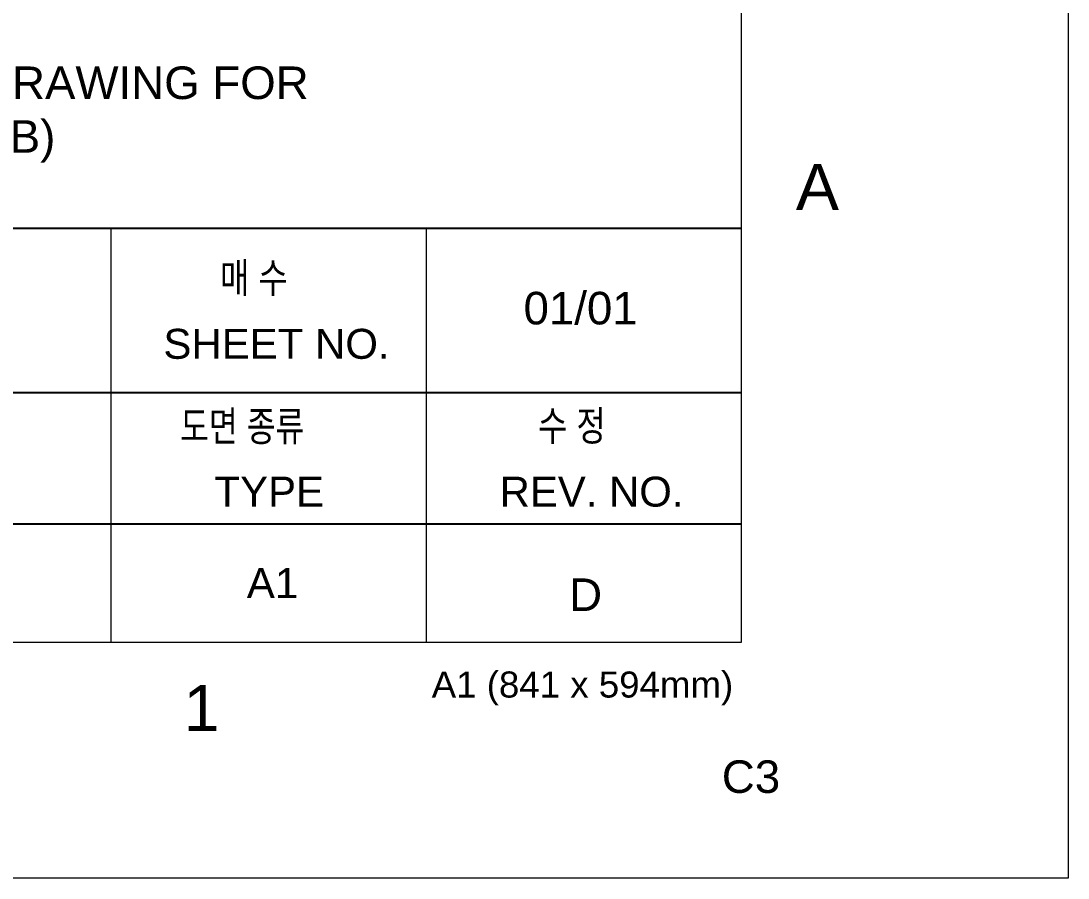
# Model space of a CAD drawing. Header units: inches. Extents: x 1131 to 1972, y 12 to 606.
# Drawn here: x 1891.9 to 1972.3, y 12.5 to 78.3 of the extents above; entities that cross this region are included whole.
import ezdxf
from ezdxf.enums import TextEntityAlignment as Align

# ---------------------------------------------------------------- set-up
doc = ezdxf.new("R2010")
doc.units = ezdxf.units.IN
doc.header["$MEASUREMENT"] = 0
for name, color, linetype in [('BG 0 -1', 7, 'Continuous'), ('BG VPORT', 7, 'Continuous'), ('FRAME', 7, 'Continuous')]:
    doc.layers.add(name, color=color, linetype=linetype)
doc.styles.add('Arial', font='arial.ttf')

msp = doc.modelspace()

# ---------------------------------------------------------------- linework, layer by layer
at = {"layer": 'BG 0 -1', "color": 7, "linetype": 'Continuous', "lineweight": 9}
for p, q in [((1972.284, 606.49), (1972.284, 12.49)), ((1947.215, 30.597), (1947.215, 589.236)), ((1898.804, 62.367), (1898.804, 30.597)), ((1923.01, 62.367), (1923.01, 30.597)), ((1156.396, 30.597), (1947.215, 30.597)), ((1972.284, 12.49), (1131.284, 12.49))]:
    msp.add_line(p, q, dxfattribs=at)
at = {"layer": 'BG VPORT', "color": 7, "linetype": 'Continuous', "lineweight": 25}
for p, q in [((1797.948, 62.367), (1947.215, 62.367)), ((1797.948, 49.76), (1947.215, 49.76)), ((1797.948, 39.674), (1947.215, 39.674))]:
    msp.add_line(p, q, dxfattribs=at)

# ---------------------------------------------------------------- texts
at = {"layer": 'BG 0 -1', "color": 7, "style": 'Arial', "width": 1.004063}
msp.add_text('A', height=3.537, dxfattribs=at).set_placement((1951.389, 63.776))
at = {"layer": 'BG 0 -1', "color": 7, "style": 'Arial'}
for s, height, width, p in [('A1 (841 x 594mm)', 2, 1.007335, (1935.006, 27.098)), ('1', 3.537, 1.008516, (1905.769, 25.542))]:
    msp.add_text(s, height=height, dxfattribs=dict(at, width=width)).set_placement(p, align=Align.MIDDLE)
at = {"layer": 'BG VPORT', "color": 7, "style": 'Arial'}
for s, width, p in [('매 수', 0.780824, (1907.18, 57.406)), (' SHEET NO.', 1.00288, (1901.942, 52.349)), ('도면 종류', 0.767495, (1904.114, 46.022)), ('수 정', 0.780824, (1931.591, 46.06)), ('TYPE', 1.001693, (1906.76, 41.008)), (' REV. NO.', 1.000881, (1927.754, 41.003)), ('A1', 1.006087, (1909.237, 33.981))]:
    msp.add_text(s, height=2.3, dxfattribs=dict(at, width=width)).set_placement(p)
at = {"layer": 'FRAME', "color": 2, "style": 'Arial'}
for s, width, p in [('HRSG_PIPING SYSTEM ISOMETRIC DRAWING FOR ', 1.003287, (1827.951, 72.288)), (' HP STEAM_RIGHT SIDE (LB) ', 1.003287, (1846.072, 68.167)), ('01/01', 1.002578, (1930.484, 54.99)), ('D', 1.004063, (1933.984, 32.99)), ('C3', 1.004063, (1945.702, 19.025))]:
    msp.add_text(s, height=2.5, dxfattribs=dict(at, width=width)).set_placement(p)

doc.saveas('drawing.dxf')
